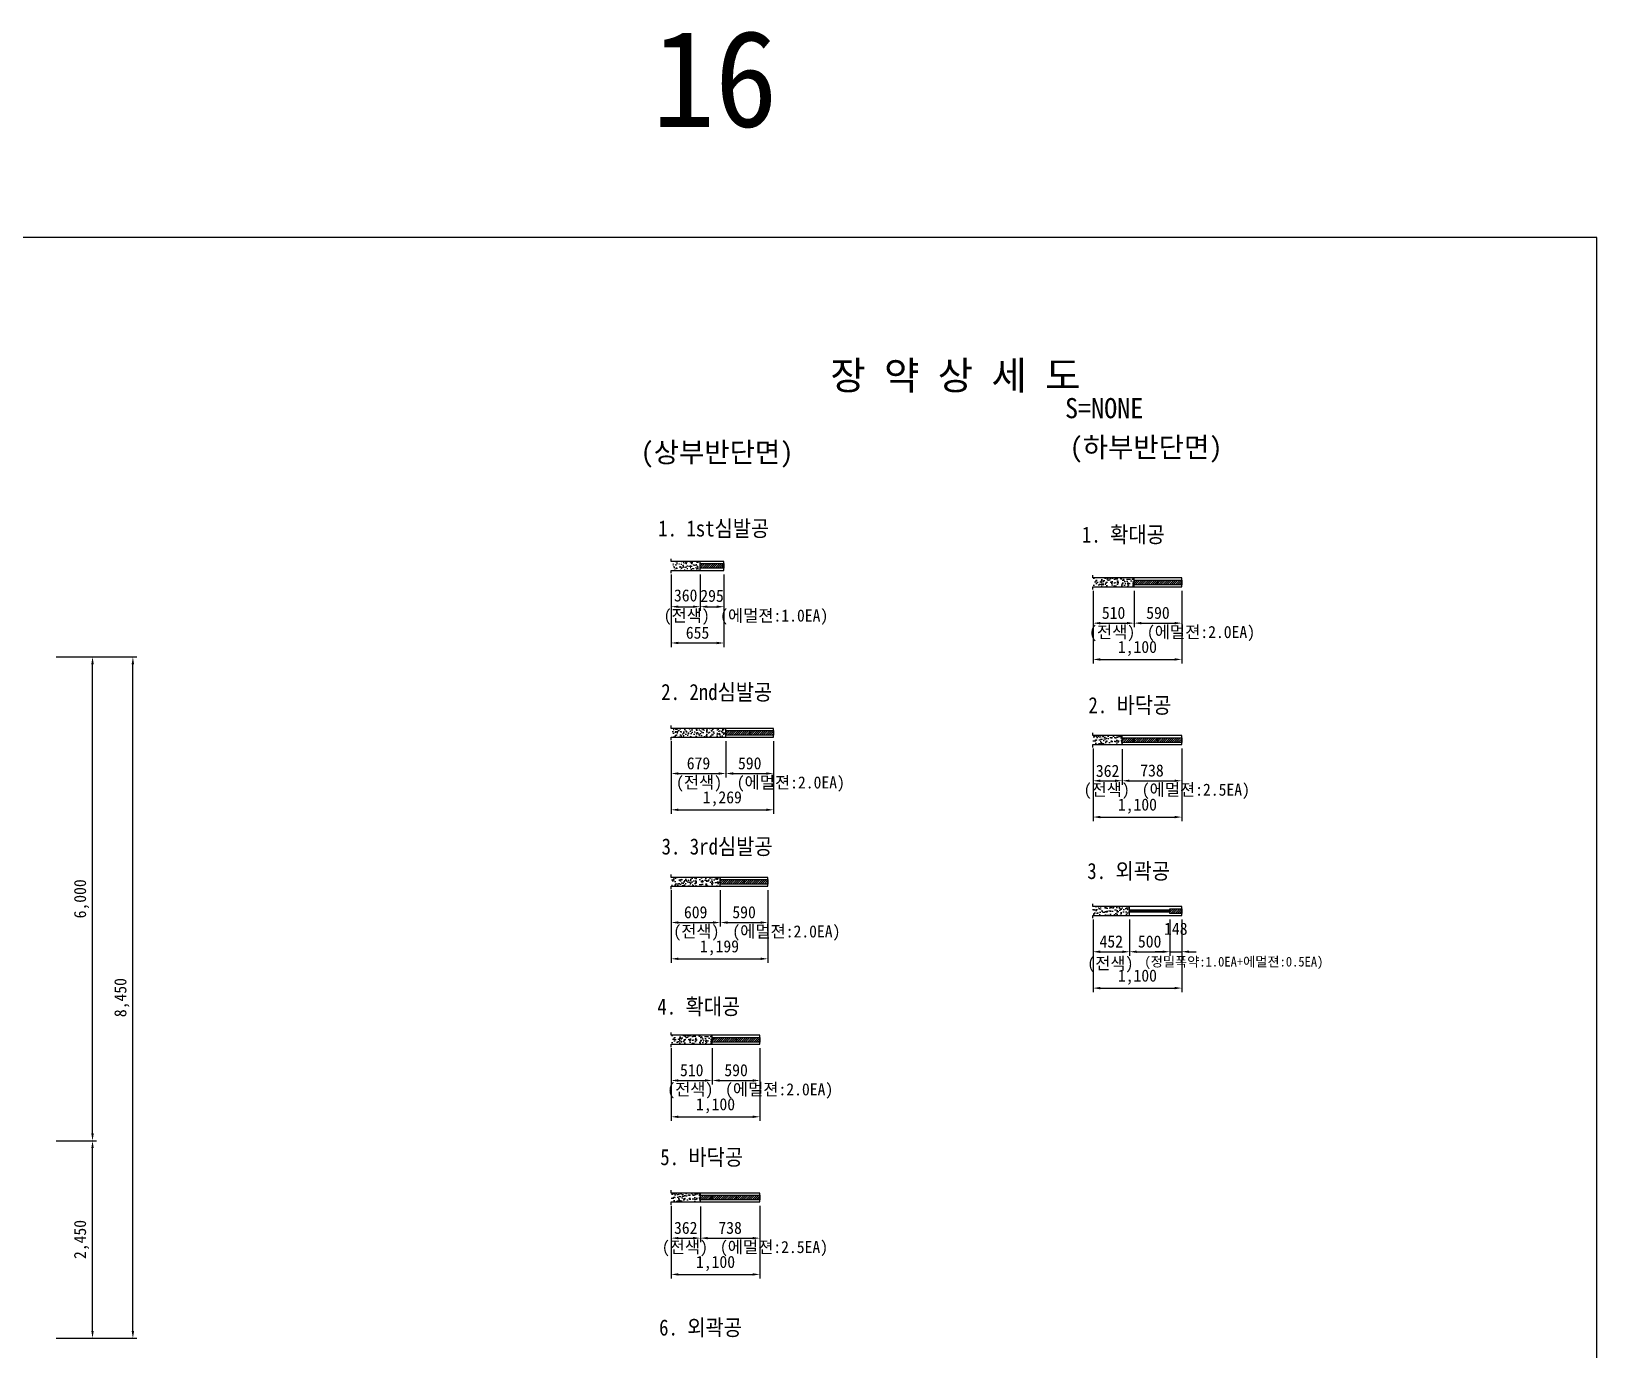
# Model space of a CAD drawing. Header units: millimetres. Extents: x 1250 to 41050, y 2900 to 31257.
# Drawn here: x 21647 to 41050, y 14906 to 31257 of the extents above; entities that cross this region are included whole.
import ezdxf
from ezdxf.enums import TextEntityAlignment as Align

# ---------------------------------------------------------------- set-up
doc = ezdxf.new("R2010")
doc.units = ezdxf.units.MM
doc.header["$LTSCALE"] = 500
doc.header["$PDMODE"] = 1
for name, color, linetype in [('CS-BLST', 4, 'Continuous'), ('CS-BLST-PATT', 1, 'Continuous'), ('CS-BLST-TEX3', 3, 'Continuous'), ('CS-DIMS', 1, 'Continuous'), ('CS-EXCV', 3, 'E-DIGLN01'), ('CS-SYMB', 2, 'Continuous'), ('CS-TABL', 3, 'Continuous'), ('CS-TEX1', 6, 'Continuous'), ('CS-TEX2', 6, 'Continuous'), ('CS-TEX3', 6, 'Continuous'), ('CS-TEXT', 3, 'Continuous'), ('CX-PAPR', 2, 'Continuous')]:
    doc.layers.add(name, color=color, linetype=linetype)
doc.styles.add('굴림체', font='')
doc.styles.get('굴림체').set_extended_font_data('GulimChe')
doc.linetypes.add('E-DIGLN01', pattern='A,0.9,-0.2,[19,kscals.shx,S=0.1,R=180,X=0,Y=0],0.9', length=2)
doc.dimstyles.new('DIM01-50', dxfattribs={"dimscale": 50, "dimtxt": 3, "dimasz": 1.8, "dimexe": 1, "dimexo": 1, "dimgap": 1, "dimtad": 1, "dimdec": 0, "dimzin": 9, "dimdsep": 46, "dimlunit": 6, "dimtxsty": '굴림체', "dimcen": 2.5, "dimclrt": 3, "dimadec": 4, "dimazin": 0, "dimtfac": 1, "dimtdec": 0, "dimtmove": 2, "dimatfit": 3, "dimfxl": 0, "dimtolj": 1, "dimtzin": 0, "dimarcsym": 0})
pattern_1 = [(50, (-386332.35, 462404.99), (91.0923345, -7.969543), [9.525, -104.775]), (355, (-386332.35, 462404.99), (-17.621413, 95.528321), [7.62, -83.82]), (100.451, (-386324.76, 462404.325), (73.471251, 87.558344), [8.095, -89.045]), (46.1842, (-386332.35, 462430.39), (135.53952, -21.021164), [14.2875, -157.1625]), (96.6356, (-386321.05, 462428.64), (118.702117, 123.712778), [12.1425, -133.5675]), (351.184, (-386332.35, 462430.39), (118.702303, 123.71256), [11.43, -125.73]), (21, (-386319.65, 462424.04), (75.80744, -51.132759), [9.525, -104.775]), (326, (-386319.65, 462424.04), (30.901014, 92.093983), [7.62, -83.82]), (71.4514, (-386313.33, 462419.78), (106.708245, 40.961429), [8.095, -89.045]), (37.5, (-386332.35, 462404.99), (1.5443016, 42.2775194), [0, -82.804, 0, -85.09, 0, -84.1375]), (7.5, (-386332.35, 462404.99), (33.4098313, 50.0902874), [0, -48.514, 0, -80.899, 0, -32.0675]), (327.5, (-386360.67, 462404.99), (67.7952976, -2.864372), [0, -31.75, 0, -99.06, 0, -131.445]), (317.5, (-386373.37, 462404.99), (74.0645907, 12.7132455), [0, -41.275, 0, -65.786, 0, -93.345])]
pattern_2 = [(50, (-381103.49, 468076.99), (91.0923345, -7.969543), [9.525, -104.775]), (355, (-381103.49, 468076.99), (-17.621413, 95.528321), [7.62, -83.82]), (100.451, (-381095.9, 468076.33), (73.471251, 87.558344), [8.095, -89.045]), (46.1842, (-381103.49, 468102.39), (135.53952, -21.021164), [14.2875, -157.1625]), (96.6356, (-381092.2, 468100.64), (118.702117, 123.712778), [12.1425, -133.5675]), (351.184, (-381103.49, 468102.39), (118.702303, 123.71256), [11.43, -125.73]), (21, (-381090.79, 468096.04), (75.80744, -51.132759), [9.525, -104.775]), (326, (-381090.79, 468096.04), (30.901014, 92.093983), [7.62, -83.82]), (71.4514, (-381084.47, 468091.78), (106.708245, 40.961429), [8.095, -89.045]), (37.5, (-381103.49, 468076.99), (1.5443016, 42.2775194), [0, -82.804, 0, -85.09, 0, -84.1375]), (7.5, (-381103.49, 468076.99), (33.4098313, 50.0902874), [0, -48.514, 0, -80.899, 0, -32.0675]), (327.5, (-381131.812, 468076.99), (67.7952976, -2.864372), [0, -31.75, 0, -99.06, 0, -131.445]), (317.5, (-381144.51, 468076.99), (74.0645907, 12.7132455), [0, -41.275, 0, -65.786, 0, -93.345])]

# ---------------------------------------------------------------- blocks, each defined once
blk = doc.blocks.new('*D61')
at = {"layer": 'CS-DIMS', "color": 0, "lineweight": -2, "ltscale": 30, "transparency": 16777216}
for p, q in [((29578, 20604, 0), (29578, 19704, 0)), ((30777, 20604, 0), (30777, 19704, 0)), ((29668, 19754, 0), (30687, 19754, 0))]:
    blk.add_line(p, q, dxfattribs=at)
at = {"layer": 'CS-DIMS', "color": 0, "ltscale": 30, "transparency": 16777216}
for points in [[(29668, 19769, 0), (29668, 19739, 0), (29578, 19754, 0)], [(30687, 19769, 0), (30687, 19739, 0), (30777, 19754, 0)]]:
    blk.add_solid(points, dxfattribs=at)
at = {"layer": 'Defpoints', "color": 0, "ltscale": 30, "transparency": 16777216}
for p in [(29578, 20654, 0), (30777, 20654, 0), (30777, 19754, 0)]:
    blk.add_point(p, dxfattribs=at)
at = {"layer": 'CS-DIMS', "color": 3, "ltscale": 30, "transparency": 16777216, "insert": (30177, 19890, 0), "char_height": 150, "attachment_point": 5, "style": '굴림체'}
blk.add_mtext('\\A1;1,199', dxfattribs=at)
blk = doc.blocks.new('*D62')
at = {"layer": 'CS-DIMS', "color": 0, "lineweight": -2, "ltscale": 30, "transparency": 16777216}
for p, q in [((29578, 20604, 0), (29578, 20154, 0)), ((30187, 20604, 0), (30187, 20154, 0)), ((29668, 20204, 0), (30097, 20204, 0))]:
    blk.add_line(p, q, dxfattribs=at)
at = {"layer": 'CS-DIMS', "color": 0, "ltscale": 30, "transparency": 16777216}
for points in [[(29668, 20219, 0), (29668, 20189, 0), (29578, 20204, 0)], [(30097, 20219, 0), (30097, 20189, 0), (30187, 20204, 0)]]:
    blk.add_solid(points, dxfattribs=at)
at = {"layer": 'Defpoints', "color": 0, "ltscale": 30, "transparency": 16777216}
for p in [(29578, 20654, 0), (30187, 20654, 0), (30187, 20204, 0)]:
    blk.add_point(p, dxfattribs=at)
at = {"layer": 'CS-DIMS', "color": 3, "ltscale": 30, "transparency": 16777216, "insert": (29882, 20331, 0), "char_height": 150, "attachment_point": 5, "style": '굴림체'}
blk.add_mtext('\\A1;609', dxfattribs=at)
blk = doc.blocks.new('*D63')
at = {"layer": 'CS-DIMS', "color": 0, "lineweight": -2, "ltscale": 30, "transparency": 16777216}
for p, q in [((30187, 20604, 0), (30187, 20154, 0)), ((30777, 20604, 0), (30777, 20154, 0)), ((30277, 20204, 0), (30687, 20204, 0))]:
    blk.add_line(p, q, dxfattribs=at)
at = {"layer": 'CS-DIMS', "color": 0, "ltscale": 30, "transparency": 16777216}
for points in [[(30277, 20219, 0), (30277, 20189, 0), (30187, 20204, 0)], [(30687, 20219, 0), (30687, 20189, 0), (30777, 20204, 0)]]:
    blk.add_solid(points, dxfattribs=at)
at = {"layer": 'Defpoints', "color": 0, "ltscale": 30, "transparency": 16777216}
for p in [(30187, 20654, 0), (30777, 20654, 0), (30777, 20204, 0)]:
    blk.add_point(p, dxfattribs=at)
at = {"layer": 'CS-DIMS', "color": 3, "ltscale": 30, "transparency": 16777216, "insert": (30482, 20331, 0), "char_height": 150, "attachment_point": 5, "style": '굴림체'}
blk.add_mtext('\\A1;590', dxfattribs=at)
blk = doc.blocks.new('뉴마이트')
at = {"layer": 'CS-BLST-PATT'}
h = blk.add_hatch(dxfattribs=at)
h.set_pattern_fill('ANSI31', color=256, scale=5.824581, style=0)
h.set_pattern_definition([(45, (-765876.779, 225267.89), (-13.0765565, 13.0765565), [])])
h.paths.add_polyline_path([(0, 29), (0, -29), (295, -29), (295, 29)])
at = {"layer": 'CS-TABL'}
blk.add_lwpolyline([(0, 29), (295, 29), (295, -29), (0, -29)], close=True, dxfattribs=at)
blk = doc.blocks.new('*D69')
at = {"layer": 'CS-DIMS', "color": 0, "lineweight": -2, "ltscale": 30, "transparency": 16777216}
for p, q in [((29578, 16690, 0), (29578, 15790, 0)), ((30678, 16690, 0), (30678, 15790, 0)), ((29668, 15840, 0), (30588, 15840, 0))]:
    blk.add_line(p, q, dxfattribs=at)
at = {"layer": 'CS-DIMS', "color": 0, "ltscale": 30, "transparency": 16777216}
for points in [[(29668, 15855, 0), (29668, 15825, 0), (29578, 15840, 0)], [(30588, 15855, 0), (30588, 15825, 0), (30678, 15840, 0)]]:
    blk.add_solid(points, dxfattribs=at)
at = {"layer": 'Defpoints', "color": 0, "ltscale": 30, "transparency": 16777216}
for p in [(29578, 16740, 0), (30678, 16740, 0), (30678, 15840, 0)]:
    blk.add_point(p, dxfattribs=at)
at = {"layer": 'CS-DIMS', "color": 3, "ltscale": 30, "transparency": 16777216, "insert": (30128, 15976, 0), "char_height": 150, "attachment_point": 5, "style": '굴림체'}
blk.add_mtext('\\A1;1,100', dxfattribs=at)
blk = doc.blocks.new('*D70')
at = {"layer": 'CS-DIMS', "color": 0, "lineweight": -2, "ltscale": 30, "transparency": 16777216}
for p, q in [((29578, 16690, 0), (29578, 16240, 0)), ((29940, 16683, 0), (29940, 16240, 0)), ((29668, 16290, 0), (29850, 16290, 0))]:
    blk.add_line(p, q, dxfattribs=at)
at = {"layer": 'CS-DIMS', "color": 0, "ltscale": 30, "transparency": 16777216}
for points in [[(29668, 16305, 0), (29668, 16275, 0), (29578, 16290, 0)], [(29850, 16305, 0), (29850, 16275, 0), (29940, 16290, 0)]]:
    blk.add_solid(points, dxfattribs=at)
at = {"layer": 'Defpoints', "color": 0, "ltscale": 30, "transparency": 16777216}
for p in [(29578, 16740, 0), (29940, 16733, 0), (29940, 16290, 0)]:
    blk.add_point(p, dxfattribs=at)
at = {"layer": 'CS-DIMS', "color": 3, "ltscale": 30, "transparency": 16777216, "insert": (29759, 16417, 0), "char_height": 150, "attachment_point": 5, "style": '굴림체'}
blk.add_mtext('\\A1;362', dxfattribs=at)
blk = doc.blocks.new('*D71')
at = {"layer": 'CS-DIMS', "color": 0, "lineweight": -2, "ltscale": 30, "transparency": 16777216}
for p, q in [((30678, 16690, 0), (30678, 16240, 0)), ((29940, 16683, 0), (29940, 16240, 0)), ((30030, 16290, 0), (30588, 16290, 0))]:
    blk.add_line(p, q, dxfattribs=at)
at = {"layer": 'CS-DIMS', "color": 0, "ltscale": 30, "transparency": 16777216}
for points in [[(30030, 16305, 0), (30030, 16275, 0), (29940, 16290, 0)], [(30588, 16305, 0), (30588, 16275, 0), (30678, 16290, 0)]]:
    blk.add_solid(points, dxfattribs=at)
at = {"layer": 'Defpoints', "color": 0, "ltscale": 30, "transparency": 16777216}
for p in [(29940, 16733, 0), (30678, 16740, 0), (30678, 16290, 0)]:
    blk.add_point(p, dxfattribs=at)
at = {"layer": 'CS-DIMS', "color": 3, "ltscale": 30, "transparency": 16777216, "insert": (30309, 16417, 0), "char_height": 150, "attachment_point": 5, "style": '굴림체'}
blk.add_mtext('\\A1;738', dxfattribs=at)
blk = doc.blocks.new('*D72')
at = {"layer": 'CS-DIMS', "color": 0, "lineweight": -2, "ltscale": 30, "transparency": 16777216}
for p, q in [((29578, 24521, 0), (29578, 24071, 0)), ((29938, 24521, 0), (29938, 24071, 0)), ((29668, 24121, 0), (29848, 24121, 0))]:
    blk.add_line(p, q, dxfattribs=at)
at = {"layer": 'CS-DIMS', "color": 0, "ltscale": 30, "transparency": 16777216}
for points in [[(29668, 24136, 0), (29668, 24106, 0), (29578, 24121, 0)], [(29848, 24136, 0), (29848, 24106, 0), (29938, 24121, 0)]]:
    blk.add_solid(points, dxfattribs=at)
at = {"layer": 'Defpoints', "color": 0, "ltscale": 30, "transparency": 16777216}
for p in [(29578, 24571, 0), (29938, 24571, 0), (29938, 24121, 0)]:
    blk.add_point(p, dxfattribs=at)
at = {"layer": 'CS-DIMS', "color": 3, "ltscale": 30, "transparency": 16777216, "insert": (29758, 24260, 0), "char_height": 150, "attachment_point": 5, "style": '굴림체'}
blk.add_mtext('\\A1;360', dxfattribs=at)
blk = doc.blocks.new('*D73')
at = {"layer": 'CS-DIMS', "color": 0, "lineweight": -2, "ltscale": 30, "transparency": 16777216}
for p, q in [((29938, 24521, 0), (29938, 24071, 0)), ((30233, 24521, 0), (30233, 24071, 0)), ((30028, 24121, 0), (30143, 24121, 0))]:
    blk.add_line(p, q, dxfattribs=at)
at = {"layer": 'CS-DIMS', "color": 0, "ltscale": 30, "transparency": 16777216}
for points in [[(30028, 24136, 0), (30028, 24106, 0), (29938, 24121, 0)], [(30143, 24136, 0), (30143, 24106, 0), (30233, 24121, 0)]]:
    blk.add_solid(points, dxfattribs=at)
at = {"layer": 'Defpoints', "color": 0, "ltscale": 30, "transparency": 16777216}
for p in [(29938, 24571, 0), (30233, 24571, 0), (30233, 24121, 0)]:
    blk.add_point(p, dxfattribs=at)
at = {"layer": 'CS-DIMS', "color": 3, "ltscale": 30, "transparency": 16777216, "insert": (30085, 24255, 0), "char_height": 150, "attachment_point": 5, "style": '굴림체'}
blk.add_mtext('\\A1;295', dxfattribs=at)
blk = doc.blocks.new('*D74')
at = {"layer": 'CS-DIMS', "color": 0, "lineweight": -2, "ltscale": 30, "transparency": 16777216}
for p, q in [((29578, 22452, 0), (29578, 21552, 0)), ((30847, 22452, 0), (30847, 21552, 0)), ((29668, 21602, 0), (30757, 21602, 0))]:
    blk.add_line(p, q, dxfattribs=at)
at = {"layer": 'CS-DIMS', "color": 0, "ltscale": 30, "transparency": 16777216}
for points in [[(29668, 21617, 0), (29668, 21587, 0), (29578, 21602, 0)], [(30757, 21617, 0), (30757, 21587, 0), (30847, 21602, 0)]]:
    blk.add_solid(points, dxfattribs=at)
at = {"layer": 'Defpoints', "color": 0, "ltscale": 30, "transparency": 16777216}
for p in [(29578, 22502, 0), (30847, 22502, 0), (30847, 21602, 0)]:
    blk.add_point(p, dxfattribs=at)
at = {"layer": 'CS-DIMS', "color": 3, "ltscale": 30, "transparency": 16777216, "insert": (30212, 21738, 0), "char_height": 150, "attachment_point": 5, "style": '굴림체'}
blk.add_mtext('\\A1;1,269', dxfattribs=at)
blk = doc.blocks.new('*D75')
at = {"layer": 'CS-DIMS', "color": 0, "lineweight": -2, "ltscale": 30, "transparency": 16777216}
for p, q in [((29578, 22452, 0), (29578, 22002, 0)), ((30257, 22452, 0), (30257, 22002, 0)), ((29668, 22052, 0), (30167, 22052, 0))]:
    blk.add_line(p, q, dxfattribs=at)
at = {"layer": 'CS-DIMS', "color": 0, "ltscale": 30, "transparency": 16777216}
for points in [[(29668, 22067, 0), (29668, 22037, 0), (29578, 22052, 0)], [(30167, 22067, 0), (30167, 22037, 0), (30257, 22052, 0)]]:
    blk.add_solid(points, dxfattribs=at)
at = {"layer": 'Defpoints', "color": 0, "ltscale": 30, "transparency": 16777216}
for p in [(29578, 22502, 0), (30257, 22502, 0), (30257, 22052, 0)]:
    blk.add_point(p, dxfattribs=at)
at = {"layer": 'CS-DIMS', "color": 3, "ltscale": 30, "transparency": 16777216, "insert": (29917, 22178, 0), "char_height": 150, "attachment_point": 5, "style": '굴림체'}
blk.add_mtext('\\A1;679', dxfattribs=at)
blk = doc.blocks.new('*D76')
at = {"layer": 'CS-DIMS', "color": 0, "lineweight": -2, "ltscale": 30, "transparency": 16777216}
for p, q in [((30257, 22452, 0), (30257, 22002, 0)), ((30847, 22452, 0), (30847, 22002, 0)), ((30347, 22052, 0), (30757, 22052, 0))]:
    blk.add_line(p, q, dxfattribs=at)
at = {"layer": 'CS-DIMS', "color": 0, "ltscale": 30, "transparency": 16777216}
for points in [[(30347, 22067, 0), (30347, 22037, 0), (30257, 22052, 0)], [(30757, 22067, 0), (30757, 22037, 0), (30847, 22052, 0)]]:
    blk.add_solid(points, dxfattribs=at)
at = {"layer": 'Defpoints', "color": 0, "ltscale": 30, "transparency": 16777216}
for p in [(30257, 22502, 0), (30847, 22502, 0), (30847, 22052, 0)]:
    blk.add_point(p, dxfattribs=at)
at = {"layer": 'CS-DIMS', "color": 3, "ltscale": 30, "transparency": 16777216, "insert": (30552, 22178, 0), "char_height": 150, "attachment_point": 5, "style": '굴림체'}
blk.add_mtext('\\A1;590', dxfattribs=at)
blk = doc.blocks.new('*D77')
at = {"layer": 'CS-DIMS', "color": 0, "lineweight": -2, "ltscale": 30, "transparency": 16777216}
for p, q in [((29578, 18645, 0), (29578, 17745, 0)), ((30678, 18645, 0), (30678, 17745, 0)), ((29668, 17795, 0), (30588, 17795, 0))]:
    blk.add_line(p, q, dxfattribs=at)
at = {"layer": 'CS-DIMS', "color": 0, "ltscale": 30, "transparency": 16777216}
for points in [[(29668, 17810, 0), (29668, 17780, 0), (29578, 17795, 0)], [(30588, 17810, 0), (30588, 17780, 0), (30678, 17795, 0)]]:
    blk.add_solid(points, dxfattribs=at)
at = {"layer": 'Defpoints', "color": 0, "ltscale": 30, "transparency": 16777216}
for p in [(29578, 18695, 0), (30678, 18695, 0), (30678, 17795, 0)]:
    blk.add_point(p, dxfattribs=at)
at = {"layer": 'CS-DIMS', "color": 3, "ltscale": 30, "transparency": 16777216, "insert": (30128, 17931, 0), "char_height": 150, "attachment_point": 5, "style": '굴림체'}
blk.add_mtext('\\A1;1,100', dxfattribs=at)
blk = doc.blocks.new('*D78')
at = {"layer": 'CS-DIMS', "color": 0, "lineweight": -2, "ltscale": 30, "transparency": 16777216}
for p, q in [((29578, 18645, 0), (29578, 18195, 0)), ((30088, 18645, 0), (30088, 18195, 0)), ((29668, 18245, 0), (29998, 18245, 0))]:
    blk.add_line(p, q, dxfattribs=at)
at = {"layer": 'CS-DIMS', "color": 0, "ltscale": 30, "transparency": 16777216}
for points in [[(29668, 18260, 0), (29668, 18230, 0), (29578, 18245, 0)], [(29998, 18260, 0), (29998, 18230, 0), (30088, 18245, 0)]]:
    blk.add_solid(points, dxfattribs=at)
at = {"layer": 'Defpoints', "color": 0, "ltscale": 30, "transparency": 16777216}
for p in [(29578, 18695, 0), (30088, 18695, 0), (30088, 18245, 0)]:
    blk.add_point(p, dxfattribs=at)
at = {"layer": 'CS-DIMS', "color": 3, "ltscale": 30, "transparency": 16777216, "insert": (29833, 18372, 0), "char_height": 150, "attachment_point": 5, "style": '굴림체'}
blk.add_mtext('\\A1;510', dxfattribs=at)
blk = doc.blocks.new('*D79')
at = {"layer": 'CS-DIMS', "color": 0, "lineweight": -2, "ltscale": 30, "transparency": 16777216}
for p, q in [((30088, 18645, 0), (30088, 18195, 0)), ((30678, 18645, 0), (30678, 18195, 0)), ((30178, 18245, 0), (30588, 18245, 0))]:
    blk.add_line(p, q, dxfattribs=at)
at = {"layer": 'CS-DIMS', "color": 0, "ltscale": 30, "transparency": 16777216}
for points in [[(30178, 18260, 0), (30178, 18230, 0), (30088, 18245, 0)], [(30588, 18260, 0), (30588, 18230, 0), (30678, 18245, 0)]]:
    blk.add_solid(points, dxfattribs=at)
at = {"layer": 'Defpoints', "color": 0, "ltscale": 30, "transparency": 16777216}
for p in [(30088, 18695, 0), (30678, 18695, 0), (30678, 18245, 0)]:
    blk.add_point(p, dxfattribs=at)
at = {"layer": 'CS-DIMS', "color": 3, "ltscale": 30, "transparency": 16777216, "insert": (30383, 18372, 0), "char_height": 150, "attachment_point": 5, "style": '굴림체'}
blk.add_mtext('\\A1;590', dxfattribs=at)
blk = doc.blocks.new('*D80')
at = {"layer": 'CS-DIMS', "color": 0, "lineweight": -2, "ltscale": 30, "transparency": 16777216}
for p, q in [((34807, 24317, 0), (34807, 23417, 0)), ((35907, 24317, 0), (35907, 23417, 0)), ((34897, 23467, 0), (35817, 23467, 0))]:
    blk.add_line(p, q, dxfattribs=at)
at = {"layer": 'CS-DIMS', "color": 0, "ltscale": 30, "transparency": 16777216}
for points in [[(34897, 23482, 0), (34897, 23452, 0), (34807, 23467, 0)], [(35817, 23482, 0), (35817, 23452, 0), (35907, 23467, 0)]]:
    blk.add_solid(points, dxfattribs=at)
at = {"layer": 'Defpoints', "color": 0, "ltscale": 30, "transparency": 16777216}
for p in [(34807, 24367, 0), (35907, 24367, 0), (35907, 23467, 0)]:
    blk.add_point(p, dxfattribs=at)
at = {"layer": 'CS-DIMS', "color": 3, "ltscale": 30, "transparency": 16777216, "insert": (35357, 23603, 0), "char_height": 150, "attachment_point": 5, "style": '굴림체'}
blk.add_mtext('\\A1;1,100', dxfattribs=at)
blk = doc.blocks.new('*D81')
at = {"layer": 'CS-DIMS', "color": 0, "lineweight": -2, "ltscale": 30, "transparency": 16777216}
for p, q in [((34807, 24317, 0), (34807, 23867, 0)), ((35317, 24317, 0), (35317, 23867, 0)), ((34897, 23917, 0), (35227, 23917, 0))]:
    blk.add_line(p, q, dxfattribs=at)
at = {"layer": 'CS-DIMS', "color": 0, "ltscale": 30, "transparency": 16777216}
for points in [[(34897, 23932, 0), (34897, 23902, 0), (34807, 23917, 0)], [(35227, 23932, 0), (35227, 23902, 0), (35317, 23917, 0)]]:
    blk.add_solid(points, dxfattribs=at)
at = {"layer": 'Defpoints', "color": 0, "ltscale": 30, "transparency": 16777216}
for p in [(34807, 24367, 0), (35317, 24367, 0), (35317, 23917, 0)]:
    blk.add_point(p, dxfattribs=at)
at = {"layer": 'CS-DIMS', "color": 3, "ltscale": 30, "transparency": 16777216, "insert": (35062, 24044, 0), "char_height": 150, "attachment_point": 5, "style": '굴림체'}
blk.add_mtext('\\A1;510', dxfattribs=at)
blk = doc.blocks.new('*D82')
at = {"layer": 'CS-DIMS', "color": 0, "lineweight": -2, "ltscale": 30, "transparency": 16777216}
for p, q in [((35317, 24317, 0), (35317, 23867, 0)), ((35907, 24317, 0), (35907, 23867, 0)), ((35407, 23917, 0), (35817, 23917, 0))]:
    blk.add_line(p, q, dxfattribs=at)
at = {"layer": 'CS-DIMS', "color": 0, "ltscale": 30, "transparency": 16777216}
for points in [[(35407, 23932, 0), (35407, 23902, 0), (35317, 23917, 0)], [(35817, 23932, 0), (35817, 23902, 0), (35907, 23917, 0)]]:
    blk.add_solid(points, dxfattribs=at)
at = {"layer": 'Defpoints', "color": 0, "ltscale": 30, "transparency": 16777216}
for p in [(35317, 24367, 0), (35907, 24367, 0), (35907, 23917, 0)]:
    blk.add_point(p, dxfattribs=at)
at = {"layer": 'CS-DIMS', "color": 3, "ltscale": 30, "transparency": 16777216, "insert": (35612, 24044, 0), "char_height": 150, "attachment_point": 5, "style": '굴림체'}
blk.add_mtext('\\A1;590', dxfattribs=at)
blk = doc.blocks.new('*D83')
at = {"layer": 'CS-DIMS', "color": 0, "lineweight": -2, "ltscale": 30, "transparency": 16777216}
for p, q in [((34807, 20241, 0), (34807, 19341, 0)), ((35907, 20241, 0), (35907, 19341, 0)), ((34897, 19391, 0), (35817, 19391, 0))]:
    blk.add_line(p, q, dxfattribs=at)
at = {"layer": 'CS-DIMS', "color": 0, "ltscale": 30, "transparency": 16777216}
for points in [[(34897, 19406, 0), (34897, 19376, 0), (34807, 19391, 0)], [(35817, 19406, 0), (35817, 19376, 0), (35907, 19391, 0)]]:
    blk.add_solid(points, dxfattribs=at)
at = {"layer": 'Defpoints', "color": 0, "ltscale": 30, "transparency": 16777216}
for p in [(34807, 20291, 0), (35907, 20291, 0), (35907, 19391, 0)]:
    blk.add_point(p, dxfattribs=at)
at = {"layer": 'CS-DIMS', "color": 3, "ltscale": 30, "transparency": 16777216, "insert": (35357, 19527, 0), "char_height": 150, "attachment_point": 5, "style": '굴림체'}
blk.add_mtext('\\A1;1,100', dxfattribs=at)
blk = doc.blocks.new('*D84')
at = {"layer": 'CS-DIMS', "color": 0, "lineweight": -2, "ltscale": 30, "transparency": 16777216}
for p, q in [((34807, 20241, 0), (34807, 19791, 0)), ((35259, 20241, 0), (35259, 19791, 0)), ((34897, 19841, 0), (35169, 19841, 0))]:
    blk.add_line(p, q, dxfattribs=at)
at = {"layer": 'CS-DIMS', "color": 0, "ltscale": 30, "transparency": 16777216}
for points in [[(34897, 19856, 0), (34897, 19826, 0), (34807, 19841, 0)], [(35169, 19856, 0), (35169, 19826, 0), (35259, 19841, 0)]]:
    blk.add_solid(points, dxfattribs=at)
at = {"layer": 'Defpoints', "color": 0, "ltscale": 30, "transparency": 16777216}
for p in [(34807, 20291, 0), (35259, 20291, 0), (35259, 19841, 0)]:
    blk.add_point(p, dxfattribs=at)
at = {"layer": 'CS-DIMS', "color": 3, "ltscale": 30, "transparency": 16777216, "insert": (35033, 19968, 0), "char_height": 150, "attachment_point": 5, "style": '굴림체'}
blk.add_mtext('\\A1;452', dxfattribs=at)
blk = doc.blocks.new('*D85')
at = {"layer": 'CS-DIMS', "color": 0, "lineweight": -2, "ltscale": 30, "transparency": 16777216}
for p, q in [((34807, 20241, 0), (34807, 19792, 0)), ((35259, 20241, 0), (35259, 19792, 0)), ((34897, 19842, 0), (35169, 19842, 0))]:
    blk.add_line(p, q, dxfattribs=at)
at = {"layer": 'CS-DIMS', "color": 0, "ltscale": 30, "transparency": 16777216}
for points in [[(34897, 19857, 0), (34897, 19827, 0), (34807, 19842, 0)], [(35169, 19857, 0), (35169, 19827, 0), (35259, 19842, 0)]]:
    blk.add_solid(points, dxfattribs=at)
at = {"layer": 'Defpoints', "color": 0, "ltscale": 30, "transparency": 16777216}
for p in [(34807, 20291, 0), (35259, 20291, 0), (35259, 19842, 0)]:
    blk.add_point(p, dxfattribs=at)
at = {"layer": 'CS-DIMS', "color": 3, "ltscale": 30, "transparency": 16777216, "insert": (35033, 19969, 0), "char_height": 150, "attachment_point": 5, "style": '굴림체'}
blk.add_mtext('\\A1;452', dxfattribs=at)
blk = doc.blocks.new('*D86')
at = {"layer": 'CS-DIMS', "color": 0, "lineweight": -2, "ltscale": 30, "transparency": 16777216}
for p, q in [((35259, 20241, 0), (35259, 19792, 0)), ((35759, 20241, 0), (35759, 19792, 0)), ((35349, 19842, 0), (35669, 19842, 0))]:
    blk.add_line(p, q, dxfattribs=at)
at = {"layer": 'CS-DIMS', "color": 0, "ltscale": 30, "transparency": 16777216}
for points in [[(35349, 19857, 0), (35349, 19827, 0), (35259, 19842, 0)], [(35669, 19857, 0), (35669, 19827, 0), (35759, 19842, 0)]]:
    blk.add_solid(points, dxfattribs=at)
at = {"layer": 'Defpoints', "color": 0, "ltscale": 30, "transparency": 16777216}
for p in [(35259, 20291, 0), (35759, 20291, 0), (35759, 19842, 0)]:
    blk.add_point(p, dxfattribs=at)
at = {"layer": 'CS-DIMS', "color": 3, "ltscale": 30, "transparency": 16777216, "insert": (35509, 19968, 0), "char_height": 150, "attachment_point": 5, "style": '굴림체'}
blk.add_mtext('\\A1;500', dxfattribs=at)
blk = doc.blocks.new('*D87')
at = {"layer": 'CS-DIMS', "color": 0, "lineweight": -2, "ltscale": 30, "transparency": 16777216}
for p, q in [((35759, 20241, 0), (35759, 19792, 0)), ((35907, 20241, 0), (35907, 19792, 0)), ((35669, 19842, 0), (35579, 19842, 0)), ((35759, 19842, 0), (35907, 19842, 0)), ((35997, 19842, 0), (36087, 19842, 0))]:
    blk.add_line(p, q, dxfattribs=at)
at = {"layer": 'CS-DIMS', "color": 0, "ltscale": 30, "transparency": 16777216}
for points in [[(35669, 19857, 0), (35669, 19827, 0), (35759, 19842, 0)], [(35997, 19857, 0), (35997, 19827, 0), (35907, 19842, 0)]]:
    blk.add_solid(points, dxfattribs=at)
at = {"layer": 'Defpoints', "color": 0, "ltscale": 30, "transparency": 16777216}
for p in [(35759, 20291, 0), (35907, 20291, 0), (35907, 19842, 0)]:
    blk.add_point(p, dxfattribs=at)
at = {"layer": 'CS-DIMS', "color": 3, "ltscale": 30, "transparency": 16777216, "insert": (35833, 20126, 0), "char_height": 150, "attachment_point": 5, "style": '굴림체'}
blk.add_mtext('\\A1;148', dxfattribs=at)
blk = doc.blocks.new('*D88')
at = {"layer": 'CS-DIMS', "color": 0, "lineweight": -2, "ltscale": 30, "transparency": 16777216}
for p, q in [((34807, 22362, 0), (34807, 21462, 0)), ((35907, 22362, 0), (35907, 21462, 0)), ((34897, 21512, 0), (35817, 21512, 0))]:
    blk.add_line(p, q, dxfattribs=at)
at = {"layer": 'CS-DIMS', "color": 0, "ltscale": 30, "transparency": 16777216}
for points in [[(34897, 21527, 0), (34897, 21497, 0), (34807, 21512, 0)], [(35817, 21527, 0), (35817, 21497, 0), (35907, 21512, 0)]]:
    blk.add_solid(points, dxfattribs=at)
at = {"layer": 'Defpoints', "color": 0, "ltscale": 30, "transparency": 16777216}
for p in [(34807, 22412, 0), (35907, 22412, 0), (35907, 21512, 0)]:
    blk.add_point(p, dxfattribs=at)
at = {"layer": 'CS-DIMS', "color": 3, "ltscale": 30, "transparency": 16777216, "insert": (35357, 21648, 0), "char_height": 150, "attachment_point": 5, "style": '굴림체'}
blk.add_mtext('\\A1;1,100', dxfattribs=at)
blk = doc.blocks.new('*D89')
at = {"layer": 'CS-DIMS', "color": 0, "lineweight": -2, "ltscale": 30, "transparency": 16777216}
for p, q in [((34807, 22362, 0), (34807, 21912, 0)), ((35169, 22355, 0), (35169, 21912, 0)), ((34897, 21962, 0), (35079, 21962, 0))]:
    blk.add_line(p, q, dxfattribs=at)
at = {"layer": 'CS-DIMS', "color": 0, "ltscale": 30, "transparency": 16777216}
for points in [[(34897, 21977, 0), (34897, 21947, 0), (34807, 21962, 0)], [(35079, 21977, 0), (35079, 21947, 0), (35169, 21962, 0)]]:
    blk.add_solid(points, dxfattribs=at)
at = {"layer": 'Defpoints', "color": 0, "ltscale": 30, "transparency": 16777216}
for p in [(34807, 22412, 0), (35169, 22405, 0), (35169, 21962, 0)]:
    blk.add_point(p, dxfattribs=at)
at = {"layer": 'CS-DIMS', "color": 3, "ltscale": 30, "transparency": 16777216, "insert": (34988, 22084, 0), "char_height": 150, "attachment_point": 5, "style": '굴림체'}
blk.add_mtext('\\A1;362', dxfattribs=at)
blk = doc.blocks.new('*D90')
at = {"layer": 'CS-DIMS', "color": 0, "lineweight": -2, "ltscale": 30, "transparency": 16777216}
for p, q in [((35169, 22355, 0), (35169, 21912, 0)), ((35907, 22362, 0), (35907, 21912, 0)), ((35259, 21962, 0), (35817, 21962, 0))]:
    blk.add_line(p, q, dxfattribs=at)
at = {"layer": 'CS-DIMS', "color": 0, "ltscale": 30, "transparency": 16777216}
for points in [[(35259, 21977, 0), (35259, 21947, 0), (35169, 21962, 0)], [(35817, 21977, 0), (35817, 21947, 0), (35907, 21962, 0)]]:
    blk.add_solid(points, dxfattribs=at)
at = {"layer": 'Defpoints', "color": 0, "ltscale": 30, "transparency": 16777216}
for p in [(35169, 22405, 0), (35907, 22412, 0), (35907, 21962, 0)]:
    blk.add_point(p, dxfattribs=at)
at = {"layer": 'CS-DIMS', "color": 3, "ltscale": 30, "transparency": 16777216, "insert": (35538, 22089, 0), "char_height": 150, "attachment_point": 5, "style": '굴림체'}
blk.add_mtext('\\A1;738', dxfattribs=at)
blk = doc.blocks.new('*D91')
at = {"layer": 'CS-DIMS', "color": 0, "lineweight": -2, "ltscale": 30, "transparency": 16777216}
for p, q in [((29578, 24521, 0), (29578, 23621, 0)), ((30233, 24521, 0), (30233, 23621, 0)), ((29668, 23671, 0), (30143, 23671, 0))]:
    blk.add_line(p, q, dxfattribs=at)
at = {"layer": 'CS-DIMS', "color": 0, "ltscale": 30, "transparency": 16777216}
for points in [[(29668, 23686, 0), (29668, 23656, 0), (29578, 23671, 0)], [(30143, 23686, 0), (30143, 23656, 0), (30233, 23671, 0)]]:
    blk.add_solid(points, dxfattribs=at)
at = {"layer": 'Defpoints', "color": 0, "ltscale": 30, "transparency": 16777216}
for p in [(29578, 24571, 0), (30233, 24571, 0), (30233, 23671, 0)]:
    blk.add_point(p, dxfattribs=at)
at = {"layer": 'CS-DIMS', "color": 3, "ltscale": 30, "transparency": 16777216, "insert": (29905, 23798, 0), "char_height": 150, "attachment_point": 5, "style": '굴림체'}
blk.add_mtext('\\A1;655', dxfattribs=at)
blk = doc.blocks.new('*D9')
at = {"layer": 'CS-DIMS', "color": 0, "lineweight": -2, "transparency": 16777216}
for p, q in [((21956, 17498), (22456, 17498)), ((22406, 15138), (22406, 17408)), ((21956, 15048), (22456, 15048))]:
    blk.add_line(p, q, dxfattribs=at)
at = {"layer": 'CS-DIMS', "color": 0, "transparency": 16777216}
for points in [[(22391, 17408), (22421, 17408), (22406, 17498)], [(22391, 15138), (22421, 15138), (22406, 15048)]]:
    blk.add_solid(points, dxfattribs=at)
at = {"layer": 'Defpoints', "color": 0, "transparency": 16777216}
for p in [(21906, 17498), (22406, 17498), (21906, 15048)]:
    blk.add_point(p, dxfattribs=at)
at = {"layer": 'CS-DIMS', "color": 3, "transparency": 16777216, "insert": (22270, 16273), "char_height": 150, "attachment_point": 5, "rotation": 90, "style": '굴림체'}
blk.add_mtext('\\A1;2,450', dxfattribs=at)
blk = doc.blocks.new('*D10')
at = {"layer": 'CS-DIMS', "color": 0, "lineweight": -2, "transparency": 16777216}
for p, q in [((22456, 23498), (22956, 23498)), ((22906, 15138), (22906, 23408)), ((22456, 15048), (22956, 15048))]:
    blk.add_line(p, q, dxfattribs=at)
at = {"layer": 'CS-DIMS', "color": 0, "transparency": 16777216}
for points in [[(22891, 23408), (22921, 23408), (22906, 23498)], [(22891, 15138), (22921, 15138), (22906, 15048)]]:
    blk.add_solid(points, dxfattribs=at)
at = {"layer": 'Defpoints', "color": 0, "transparency": 16777216}
for p in [(22406, 23498), (22906, 23498), (22406, 15048)]:
    blk.add_point(p, dxfattribs=at)
at = {"layer": 'CS-DIMS', "color": 3, "transparency": 16777216, "insert": (22770, 19273), "char_height": 150, "attachment_point": 5, "rotation": 90, "style": '굴림체'}
blk.add_mtext('\\A1;8,450', dxfattribs=at)
blk = doc.blocks.new('*D11')
at = {"layer": 'CS-DIMS', "color": 0, "lineweight": -2, "transparency": 16777216}
for p, q in [((21956, 23498), (22456, 23498)), ((22406, 17588), (22406, 23408)), ((21956, 17498), (22456, 17498))]:
    blk.add_line(p, q, dxfattribs=at)
at = {"layer": 'CS-DIMS', "color": 0, "transparency": 16777216}
for points in [[(22391, 23408), (22421, 23408), (22406, 23498)], [(22391, 17588), (22421, 17588), (22406, 17498)]]:
    blk.add_solid(points, dxfattribs=at)
at = {"layer": 'Defpoints', "color": 0, "transparency": 16777216}
for p in [(21906, 23498), (22406, 23498), (21906, 17498)]:
    blk.add_point(p, dxfattribs=at)
at = {"layer": 'CS-DIMS', "color": 3, "transparency": 16777216, "insert": (22270, 20498), "char_height": 150, "attachment_point": 5, "rotation": 90, "style": '굴림체'}
blk.add_mtext('\\A1;6,000', dxfattribs=at)

msp = doc.modelspace()

# ---------------------------------------------------------------- hatches: boundary and pattern name
at = {"layer": 'CS-BLST-PATT'}
h = msp.add_hatch(dxfattribs=at)
h.set_pattern_fill('AR-CONC', color=256, scale=0.5, style=0)
h.set_pattern_definition([(50, (-386332.35, 462542.35), (91.0923345, -7.969543), [9.525, -104.775]), (355, (-386332.35, 462542.35), (-17.621413, 95.528321), [7.62, -83.82]), (100.451, (-386324.76, 462541.68), (73.471251, 87.558344), [8.095, -89.045]), (46.1842, (-386332.35, 462567.75), (135.53952, -21.021164), [14.2875, -157.1625]), (96.6356, (-386321.05, 462566), (118.702117, 123.712778), [12.1425, -133.5675]), (351.184, (-386332.35, 462567.75), (118.702303, 123.71256), [11.43, -125.73]), (21, (-386319.65, 462561.4), (75.80744, -51.132759), [9.525, -104.775]), (326, (-386319.65, 462561.4), (30.901014, 92.093983), [7.62, -83.82]), (71.4514, (-386313.33, 462557.14), (106.708245, 40.961429), [8.095, -89.045]), (37.5, (-386332.35, 462542.347), (1.5443016, 42.2775194), [0, -82.804, 0, -85.09, 0, -84.1375]), (7.5, (-386332.35, 462542.347), (33.4098313, 50.0902874), [0, -48.514, 0, -80.899, 0, -32.0675]), (327.5, (-386360.67, 462542.347), (67.7952976, -2.864372), [0, -31.75, 0, -99.06, 0, -131.445]), (317.5, (-386373.37, 462542.35), (74.0645907, 12.7132455), [0, -41.275, 0, -65.786, 0, -93.345])])
h.paths.add_polyline_path([(29937.7, 24681.2), (29577.7, 24681.2), (29577.7, 24571.2), (29937.7, 24571.2)])
h = msp.add_hatch(dxfattribs=at)
h.set_pattern_fill('AR-CONC', color=256, scale=0.5, style=0)
h.set_pattern_definition(pattern_2)
h.paths.add_polyline_path([(35316.5, 24477.2), (34806.5, 24477.2), (34806.5, 24367.2), (35316.5, 24367.2)])
h = msp.add_hatch(dxfattribs=at)
h.set_pattern_fill('AR-CONC', color=256, scale=0.5, style=0)
h.set_pattern_definition(pattern_1)
h.paths.add_polyline_path([(30256.7, 22611.5), (29577.7, 22611.5), (29577.7, 22501.5), (30256.7, 22501.5)])
h = msp.add_hatch(dxfattribs=at)
h.set_pattern_fill('AR-CONC', color=256, scale=0.5, style=0)
h.set_pattern_definition(pattern_2)
h.paths.add_polyline_path([(35169, 22521.7), (34806.5, 22521.7), (34806.5, 22411.7), (35169, 22411.7)])
h = msp.add_hatch(dxfattribs=at)
h.set_pattern_fill('ANSI31', color=256, scale=5.824581, style=0)
h.set_pattern_definition([(45, (-730855.26, 247734.636), (-13.0765565, 13.0765565), [])])
h.paths.add_polyline_path([(35169, 22495.9), (35169, 22437.6), (35316.5, 22437.6), (35316.5, 22495.9)])
h = msp.add_hatch(dxfattribs=at)
h.set_pattern_fill('AR-CONC', color=256, scale=0.5, style=0)
h.set_pattern_definition(pattern_1)
h.paths.add_polyline_path([(30186.7, 20764), (29577.7, 20764), (29577.7, 20654), (30186.7, 20654)])
h = msp.add_hatch(dxfattribs=at)
h.set_pattern_fill('AR-CONC', color=256, scale=0.5, style=0)
h.set_pattern_definition(pattern_2)
h.paths.add_polyline_path([(35259, 20401.2), (34806.5, 20401.2), (34806.5, 20291.2), (35259, 20291.2)])
h = msp.add_hatch(dxfattribs=at)
h.set_pattern_fill('ANSI31', color=256, scale=5.824581, style=0)
h.set_pattern_definition([(45, (-730265.26, 245614.116), (-13.0765565, 13.0765565), [])])
h.paths.add_polyline_path([(35759, 20375.3), (35759, 20317.1), (35906.5, 20317.1), (35906.5, 20375.3)])
h = msp.add_hatch(dxfattribs=at)
h.set_pattern_fill('AR-CONC', color=256, scale=0.5, style=0)
h.set_pattern_definition(pattern_1)
h.paths.add_polyline_path([(30087.7, 18805.2), (29577.7, 18805.2), (29577.7, 18695.2), (30087.7, 18695.2)])
h = msp.add_hatch(dxfattribs=at)
h.set_pattern_fill('AR-CONC', color=256, scale=0.5, style=0)
h.set_pattern_definition(pattern_1)
h.paths.add_polyline_path([(29940.2, 16849.7), (29577.7, 16849.7), (29577.7, 16739.7), (29940.2, 16739.7)])
h = msp.add_hatch(dxfattribs=at)
h.set_pattern_fill('ANSI31', color=256, scale=5.824581, style=0)
h.set_pattern_definition([(45, (-736084.118, 242062.634), (-13.0765565, 13.0765565), [])])
h.paths.add_polyline_path([(29940.2, 16823.9), (29940.2, 16765.6), (30087.7, 16765.6), (30087.7, 16823.9)])
at = {"layer": 'CS-SYMB'}
h = msp.add_hatch(dxfattribs=at)
h.set_pattern_fill('LINE', color=256, scale=4.6, style=0)
h.set_pattern_definition([(0, (-1990943.521, 853699.739), (0, 14.605), [])])
h.paths.add_polyline_path([(35759, 20331.7), (35759, 20360.8), (35259, 20360.8), (35259, 20331.7)])

# ---------------------------------------------------------------- linework, layer by layer
at = {"layer": 'CS-BLST', "elevation": 0}
for points in [[(35169, 22495.9), (35316.5, 22495.9), (35316.5, 22437.6), (35169, 22437.6)], [(35759, 20375.3), (35906.5, 20375.3), (35906.5, 20317.1), (35759, 20317.1)], [(29940.2, 16823.9), (30087.7, 16823.9), (30087.7, 16765.6), (29940.2, 16765.6)]]:
    msp.add_lwpolyline(points, close=True, dxfattribs=at)
at = {"layer": 'CS-EXCV', "elevation": 0}
for points in [[(29577.7, 24536.3), (29577.7, 24571.2), (30232.7, 24571.2), (30232.7, 24681.2), (29577.7, 24681.2), (29577.7, 24716.2)], [(34806.5, 24332.3), (34806.5, 24367.2), (35906.5, 24367.2), (35906.5, 24477.2), (34806.5, 24477.2), (34806.5, 24512.2)], [(29577.7, 22466.6), (29577.7, 22501.5), (30846.7, 22501.5), (30846.7, 22611.5), (29577.7, 22611.5), (29577.7, 22646.5)], [(34806.5, 22376.8), (34806.5, 22411.7), (35906.5, 22411.7), (35906.5, 22521.7), (34806.5, 22521.7), (34806.5, 22556.7)], [(29577.7, 20619), (29577.7, 20654), (30776.7, 20654), (30776.7, 20764), (29577.7, 20764), (29577.7, 20798.9)], [(34806.5, 20256.3), (34806.5, 20291.2), (35906.5, 20291.2), (35906.5, 20401.2), (34806.5, 20401.2), (34806.5, 20436.2)], [(29577.7, 18660.3), (29577.7, 18695.2), (30677.7, 18695.2), (30677.7, 18805.2), (29577.7, 18805.2), (29577.7, 18840.2)], [(29577.7, 16704.8), (29577.7, 16739.7), (30677.7, 16739.7), (30677.7, 16849.7), (29577.7, 16849.7), (29577.7, 16884.7)]]:
    msp.add_lwpolyline(points, dxfattribs=at)
at = {"layer": 'CS-SYMB'}
for p, q in [((29937.7, 24571.2, 0), (29937.7, 24681.2, 0)), ((35316.5, 24367.2, 0), (35316.5, 24477.2, 0)), ((30256.7, 22501.5, 0), (30256.7, 22611.5, 0)), ((35169, 22411.7, 0), (35169, 22521.7, 0)), ((30186.7, 20654, 0), (30186.7, 20764, 0)), ((35259, 20291.2, 0), (35259, 20401.2, 0)), ((30087.7, 18695.2, 0), (30087.7, 18805.2, 0)), ((29940.2, 16739.7, 0), (29940.2, 16849.7, 0))]:
    msp.add_line(p, q, dxfattribs=at)
at = {"layer": 'CS-SYMB', "elevation": 0}
msp.add_lwpolyline([(35259, 20360.8), (35759, 20360.8), (35759, 20331.7), (35259, 20331.7)], close=True, dxfattribs=at)
at = {"layer": 'CX-PAPR'}
msp.add_lwpolyline([(1250, 2900), (41050, 2900), (41050, 28700), (1250, 28700)], close=True, dxfattribs=at)

# ---------------------------------------------------------------- block references
at = {"layer": 'CS-BLST'}
for p in [(29937.7, 24626.2, 0), (35316.5, 24422.2, 0), (35611.5, 24422.2, 0), (30256.7, 22556.5, 0), (30551.7, 22556.5, 0), (35316.5, 22466.7, 0), (35611.5, 22466.7, 0), (30186.7, 20709, 0), (30481.7, 20709, 0), (30087.7, 18750.2, 0), (30382.7, 18750.2, 0), (30087.7, 16794.7, 0), (30382.7, 16794.7, 0)]:
    msp.add_blockref('뉴마이트', p, dxfattribs=at)

# ---------------------------------------------------------------- texts
at = {"layer": 'CS-BLST-TEX3', "style": '굴림체'}
for s, height, p in [('(전색)', 150, (29770.7, 23936.5, 0)), ('(에멀젼:1.0EA)', 150, (30855.1, 23936.5, 0)), ('(전색)', 150, (35044.1, 23732.5, 0)), ('(에멀젼:2.0EA)', 150, (36145.4, 23732.4, 0)), ('(전색)', 150, (29923.7, 21866.8, 0)), ('(에멀젼:2.0EA)', 150, (31061.1, 21866.7, 0)), ('(전색)', 150, (34976.9, 21777, 0)), ('(에멀젼:2.5EA)', 150, (36081.3, 21777, 0)), ('(전색)', 150, (29890.7, 20019.2, 0)), ('(에멀젼:2.0EA)', 150, (31006.1, 20019.1, 0)), ('(전색)', 150, (35022.2, 19624.1, 0)), ('(정밀폭약:1.0EA+에멀젼:0.5EA)', 120, (36553.4, 19658.7, 0)), ('(전색)', 150, (29815.2, 18060.5, 0)), ('(에멀젼:2.0EA)', 150, (30916.6, 18060.4, 0)), ('(전색)', 150, (29748.1, 16105, 0)), ('(에멀젼:2.5EA)', 150, (30852.5, 16105, 0))]:
    msp.add_text(s, height=height, dxfattribs=at).set_placement(p, align=Align.CENTER)
at = {"layer": 'CS-TEX1', "style": '굴림체'}
msp.add_text('장 약 상 세 도', height=350, dxfattribs=at).set_placement((33101.1, 26993, 0), align=Align.MIDDLE)
at = {"layer": 'CS-TEX2', "style": '굴림체'}
for s, p in [('(하부반단면)', (35464.3, 26081.4, 0)), ('(상부반단면)', (30146.2, 26018.9, 0))]:
    msp.add_text(s, height=250, dxfattribs=at).set_placement(p, align=Align.MIDDLE)
at = {"layer": 'CS-TEX3', "style": '굴림체', "width": 0.9}
for s, p in [('1. 1st심발공', (30105.8, 24992, 0)), ('1. 확대공', (35183.4, 24915.4, 0)), ('2. 2nd심발공', (30143, 22963.4, 0)), ('2. 바닥공', (35263.3, 22799.7, 0)), ('3. 3rd심발공', (30147.3, 21047.5, 0)), ('3. 외곽공', (35249.3, 20743.5, 0)), ('4. 확대공', (29920.1, 19063, 0)), ('5. 바닥공', (29956.2, 17195.1, 0)), ('6. 외곽공', (29942.2, 15082, 0))]:
    msp.add_text(s, height=200, dxfattribs=at).set_placement(p, align=Align.CENTER)
at = {"layer": 'CS-TEXT', "style": '굴림체'}
msp.add_text('S=NONE', height=250, dxfattribs=at).set_placement((34460.6, 26458.3, 0))
at = {"layer": 'CX-PAPR', "style": '굴림체'}
msp.add_text('16', height=1200, dxfattribs=at).set_placement((30120.5, 29711.7), align=Align.BOTTOM_CENTER)

# ---------------------------------------------------------------- dimensions: what is measured, and where the dimension line sits
at = {"layer": 'CS-DIMS', "ltscale": 30}
for base, p1, p2, picture, middle in [((29937.7, 24121.2, 0), (29577.7, 24571.2, 0), (29937.7, 24571.2, 0), '*D72', (29757.7, 24259.9, 0)), ((30232.7, 24121.2, 0), (29937.7, 24571.2, 0), (30232.7, 24571.2, 0), '*D73', (30085.2, 24255, 0)), ((35169.01905, 21961.74606, 0), (34806.51909, 22411.74606, 0), (35169.01905, 22405.12316, 0), '*D89', (34987.76907, 22083.8361, 0)), ((35906.51909, 19841.74641, 0), (35759.01908, 20291.22581, 0), (35906.51909, 20291.22581, 0), '*D87', (35832.76908, 20126.49124, 0)), ((29940.16088, 16289.74414, 0), (29577.66091, 16739.74414, 0), (29940.16088, 16733.12123, 0), '*D70', (29758.91089, 16417.42633, 0))]:
    dim = msp.add_linear_dim(base=base, p1=p1, p2=p2, dimstyle='DIM01-50', dxfattribs=at)
    dim.commit()
    dim.dimension.update_dxf_attribs({"geometry": picture, "text_midpoint": middle, "dimtype": 160})
for base, p1, p2, picture, middle in [((30232.7, 23671.2, 0), (29577.7, 24571.2, 0), (30232.7, 24571.2, 0), '*D91', (29905.2, 23797.9, 0)), ((35906.5, 23467.2, 0), (34806.5, 24367.2, 0), (35906.5, 24367.2, 0), '*D80', (35356.5, 23603.4, 0)), ((35316.5, 23917.2, 0), (34806.5, 24367.2, 0), (35316.5, 24367.2, 0), '*D81', (35061.5, 24044.2, 0)), ((35906.5, 23917.2, 0), (35316.5, 24367.2, 0), (35906.5, 24367.2, 0), '*D82', (35611.5, 24043.9, 0)), ((30846.7, 21601.5, 0), (29577.7, 22501.5, 0), (30846.7, 22501.5, 0), '*D74', (30212.2, 21737.7, 0)), ((30256.7, 22051.5, 0), (29577.7, 22501.5, 0), (30256.7, 22501.5, 0), '*D75', (29917.2, 22178.4, 0)), ((30846.7, 22051.5, 0), (30256.7, 22501.5, 0), (30846.7, 22501.5, 0), '*D76', (30551.7, 22178.2, 0)), ((35906.5, 21511.7, 0), (34806.5, 22411.7, 0), (35906.5, 22411.7, 0), '*D88', (35356.5, 21647.9, 0)), ((35906.51909, 21961.74606, 0), (35169.01905, 22405.12316, 0), (35906.51909, 22411.74606, 0), '*D90', (35537.76907, 22088.64101, 0)), ((30776.7, 19754, 0), (29577.7, 20654, 0), (30776.7, 20654, 0), '*D61', (30177.2, 19890.2, 0)), ((30186.7, 20204, 0), (29577.7, 20654, 0), (30186.7, 20654, 0), '*D62', (29882.2, 20330.7, 0)), ((30776.7, 20204, 0), (30186.7, 20654, 0), (30776.7, 20654, 0), '*D63', (30481.7, 20330.7, 0)), ((35906.5, 19391.2, 0), (34806.5, 20291.2, 0), (35906.5, 20291.2, 0), '*D83', (35356.5, 19527.4, 0)), ((35258.9711, 19841.2258, 0), (34806.5191, 20291.2258, 0), (35258.9711, 20291.2258, 0), '*D84', (35032.7451, 19968.1208, 0)), ((35258.9711, 19841.7464, 0), (34806.5191, 20291.2258, 0), (35258.9711, 20291.2258, 0), '*D85', (35032.7451, 19968.6414, 0)), ((35759, 19841.7, 0), (35259, 20291.2, 0), (35759, 20291.2, 0), '*D86', (35509, 19968.4, 0)), ((30677.7, 17795.2, 0), (29577.7, 18695.2, 0), (30677.7, 18695.2, 0), '*D77', (30127.7, 17931.4, 0)), ((30087.7, 18245.2, 0), (29577.7, 18695.2, 0), (30087.7, 18695.2, 0), '*D78', (29832.7, 18372.2, 0)), ((30677.7, 18245.2, 0), (30087.7, 18695.2, 0), (30677.7, 18695.2, 0), '*D79', (30382.7, 18371.9, 0)), ((30677.7, 15839.7, 0), (29577.7, 16739.7, 0), (30677.7, 16739.7, 0), '*D69', (30127.7, 15975.9, 0)), ((30677.66091, 16289.74414, 0), (29940.16088, 16733.12123, 0), (30677.66091, 16739.74414, 0), '*D71', (30308.91089, 16416.63908, 0))]:
    dim = msp.add_linear_dim(base=base, p1=p1, p2=p2, dimstyle='DIM01-50', dxfattribs=at)
    dim.commit()
    dim.dimension.update_dxf_attribs({"geometry": picture, "text_midpoint": middle})
at = {"layer": 'CS-DIMS'}
for base, p1, p2, picture, middle in [((22406.4, 23498.5), (21906.4, 17498.5), (21906.4, 23498.5), '*D11', (22270.4, 20498.5)), ((22906.4, 23498.5), (22406.4, 15048.5), (22406.4, 23498.5), '*D10', (22770.3, 19273.5)), ((22406.4, 17498.5), (21906.4, 15048.5), (21906.4, 17498.5), '*D9', (22270.3, 16273.5))]:
    dim = msp.add_linear_dim(base=base, p1=p1, p2=p2, angle=90, dimstyle='DIM01-50', dxfattribs=at)
    dim.commit()
    dim.dimension.update_dxf_attribs({"geometry": picture, "text_midpoint": middle})

doc.saveas('drawing.dxf')
